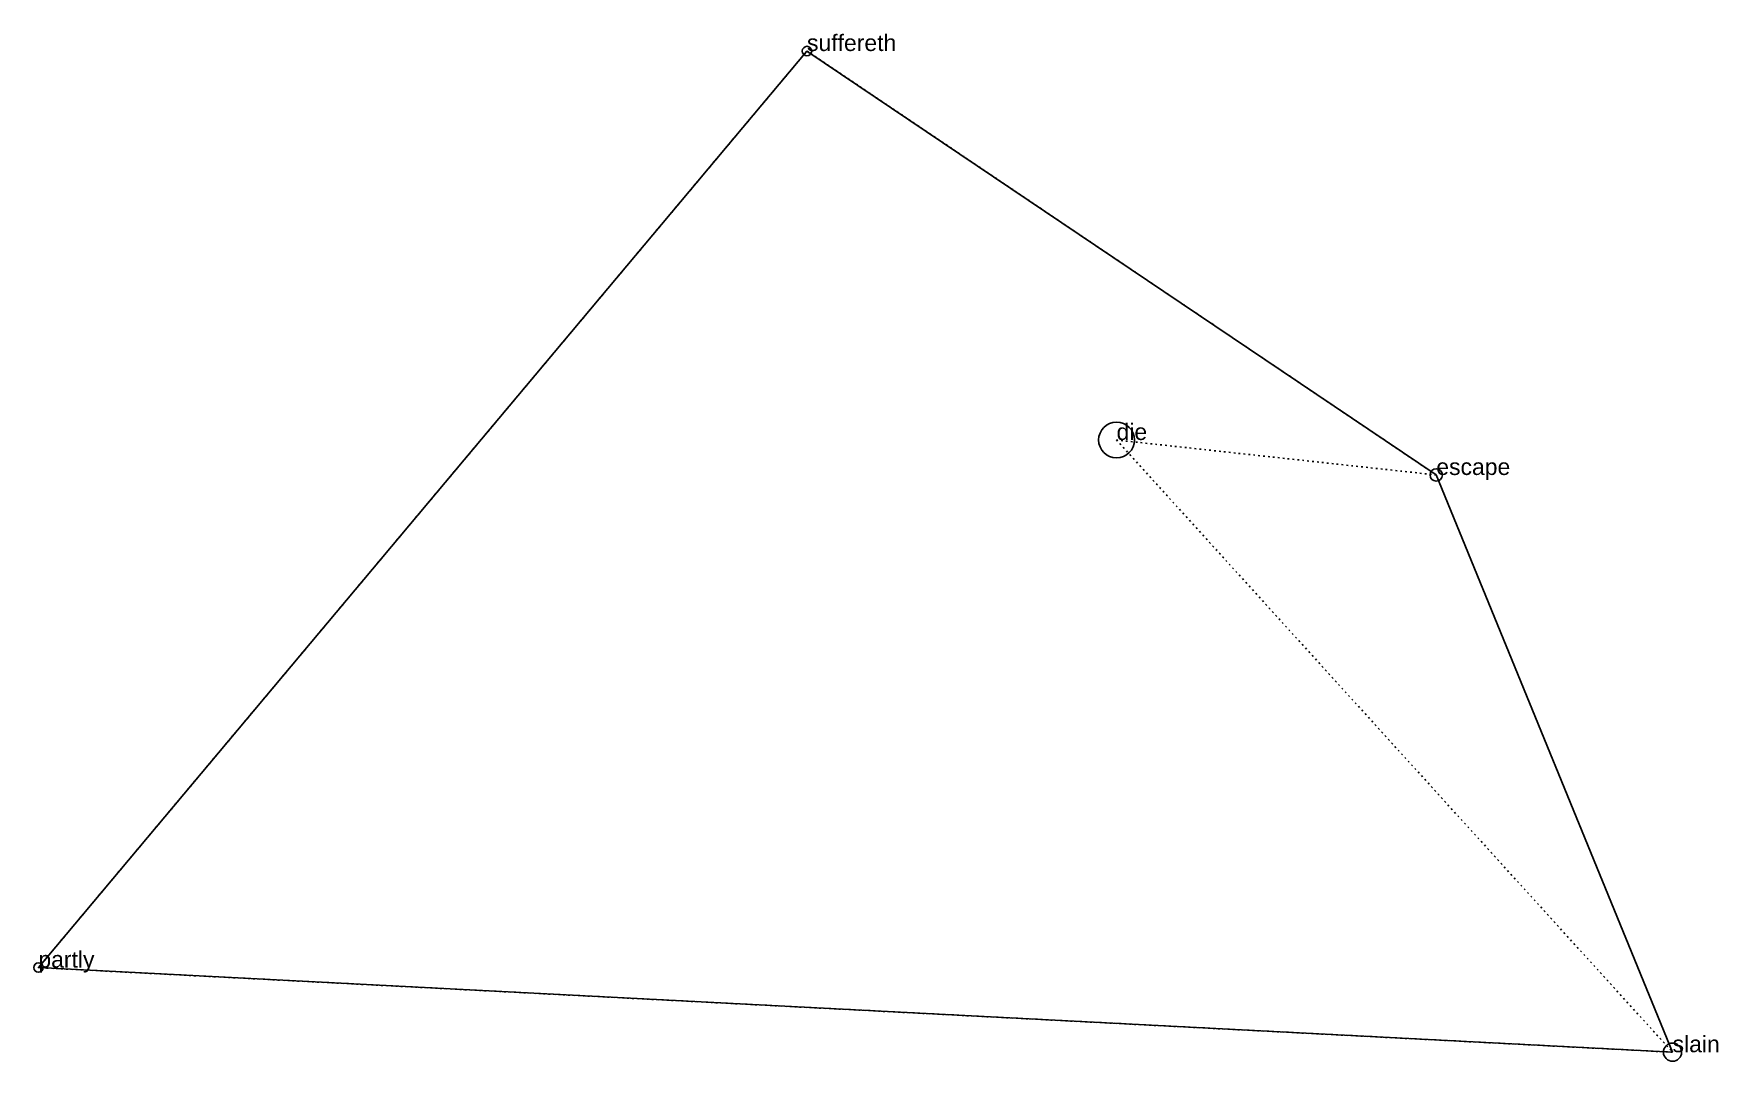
# Model space of a CAD drawing. Extents: x -60 to 42, y -10 to 53.
import ezdxf

# ---------------------------------------------------------------- set-up
doc = ezdxf.new("R2010")
doc.units = 0
doc.linetypes.add('DOT', pattern=[0.2, 0, -0.2])
doc.layers.add('TEXT', color=1, linetype='CONTINUOUS')
doc.styles.get("Standard").update_dxf_attribs({"font": 'arial.ttf'})

msp = doc.modelspace()

# ---------------------------------------------------------------- linework, layer by layer
for centre, radius in [((-13.3, 51.88), 0.286), ((5.54, 28.2), 1.09), ((25, 26.07), 0.375), ((-60.08, -3.92), 0.286), ((39.38, -9.07), 0.554)]:
    msp.add_circle(centre, radius)
at = {"layer": 'INTERNAL', "linetype": 'DOT'}
msp.add_polyline3d([(5.54, 28.2, 0), (39.38, -9.07, 0), (-60.08, -3.92, 0), (-13.3, 51.88, 0), (25, 26.07, 0), (5.54, 28.2, 0)], close=True, dxfattribs=at)
at = {"layer": 'OUTLINE', "linetype": 'CONTINUOUS'}
msp.add_polyline3d([(39.38, -9.07, 0), (-60.08, -3.92, 0), (-13.3, 51.88, 0), (25, 26.07, 0), (39.38, -9.07, 0)], close=True, dxfattribs=at)

# ---------------------------------------------------------------- texts
at = {"layer": 'TEXT'}
for s, p in [('suffereth', (-13.3, 51.88)), ('die', (5.54, 28.2)), ('escape', (25, 26.07)), ('partly', (-60.08, -3.92)), ('slain', (39.38, -9.07))]:
    msp.add_text(s, height=1, dxfattribs=at).set_placement(p)

doc.saveas('drawing.dxf')
